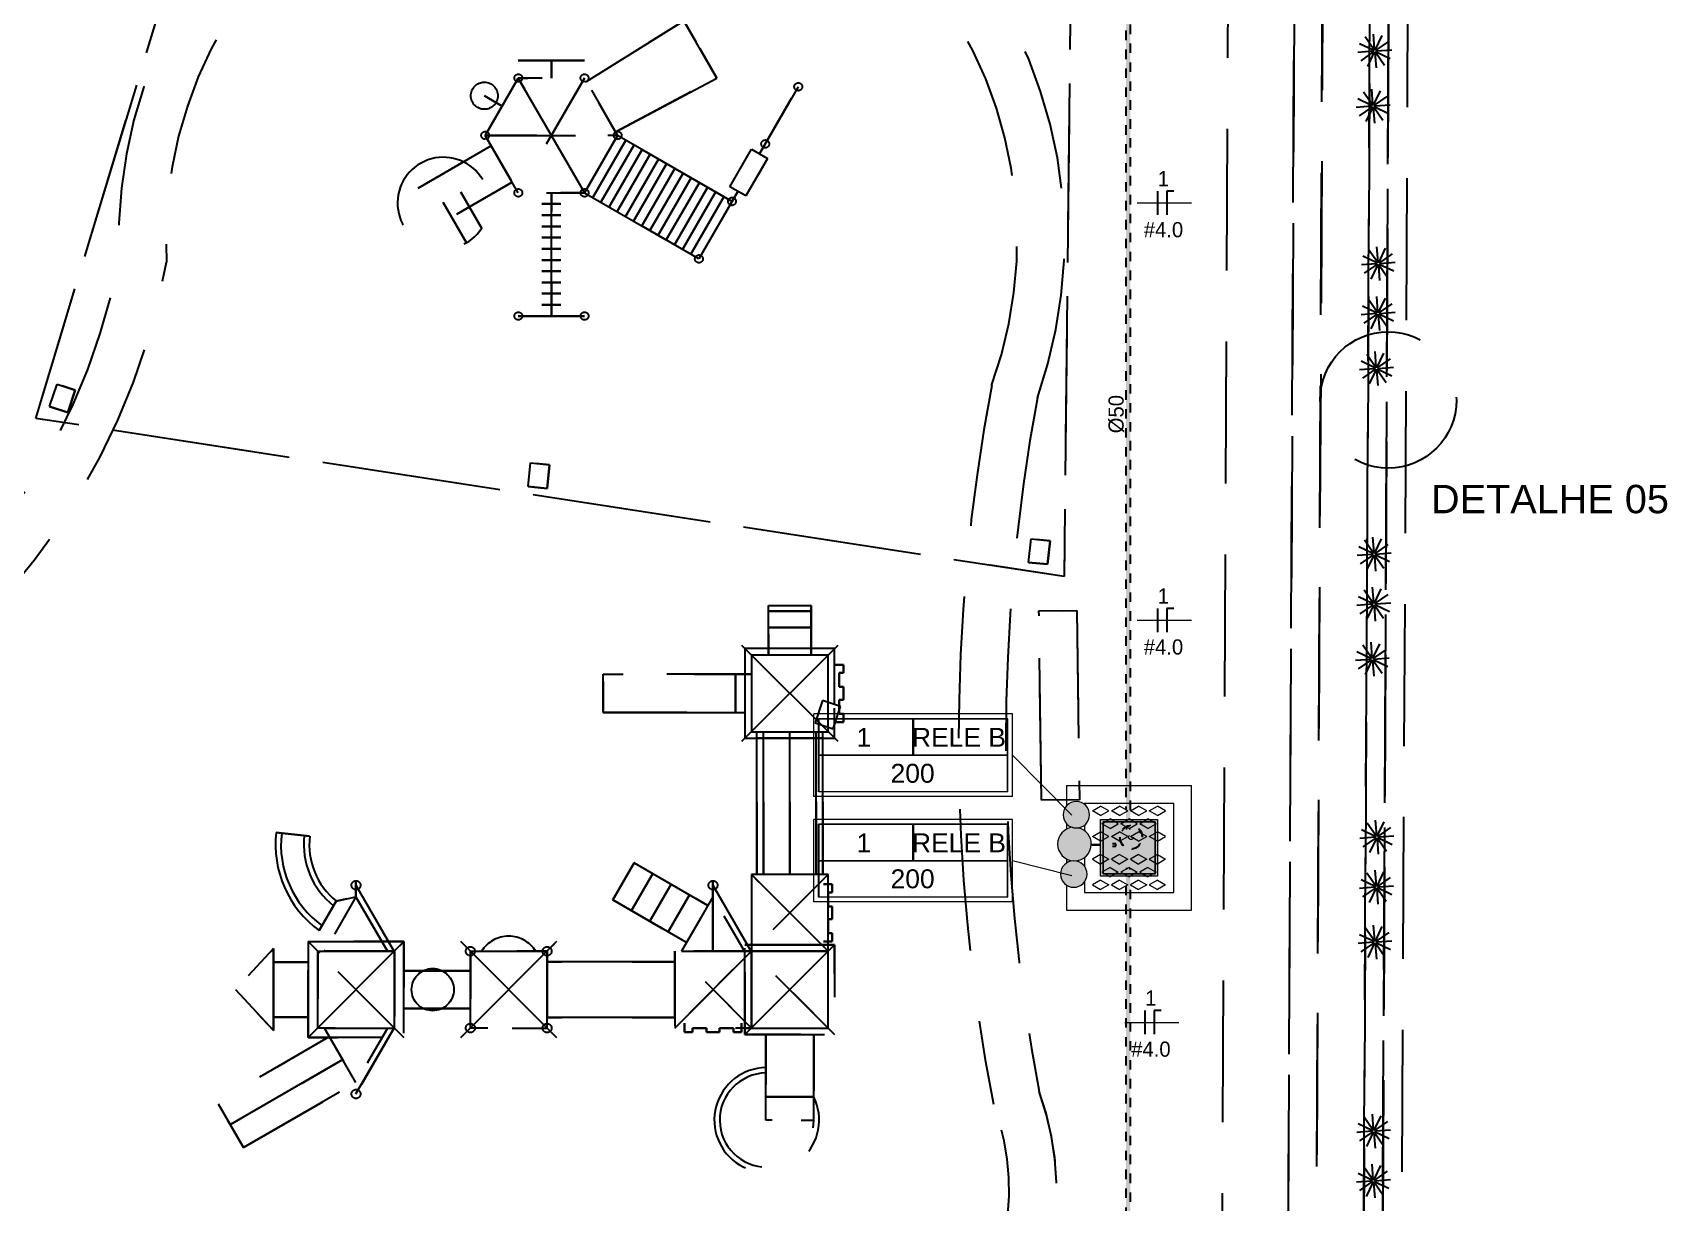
# Model space of a CAD drawing. Header units: metres. Extents: x 4 to 118, y -16 to 34.
# Drawn here: x 46.36 to 63.64, y 9.32 to 21.68 of the extents above; entities that cross this region are included whole.
import ezdxf

# ---------------------------------------------------------------- set-up
doc = ezdxf.new("R2010")
doc.units = ezdxf.units.M
for name, pattern in [('Hidden', [0.007144, 0.004763, -0.002381]), ('Hidden 1_5', [0.0022, 0.0015, -0.0007]), ('IMPORT-_Tracejado pequeno', [2.25, 1.5, -0.75]), ('IMPORT-DASHED2 _4_', [0.375, 0.25, -0.125])]:
    doc.linetypes.add(name, pattern=pattern)
for name, color, linetype, lineweight in [('A-ANNO-NOTE', 7, 'Continuous', 9), ('A-DETL', 7, 'Continuous', 9), ('A-DETL-GENF', 7, 'Continuous', 9), ('Dispositivos elétricos', 7, 'Continuous', 50), ('E-LITE-EQPM-IDEN', 7, 'Continuous', 9), ('E-POWR-CNDT', 7, 'Continuous', 25), ('E-POWR-CNDT-IDEN', 7, 'Continuous', 9), ('KIRYA - MOBILIÁRIO', 7, 'Continuous', 9), ('KIRYA - PAREDE', 7, 'Continuous', 35), ('KIRYA - PAREDE VISTA', 7, 'Continuous', 18), ('KIRYA - PISO', 7, 'Continuous', 9), ('KIRYA - PROJEÇÃO', 7, 'IMPORT-DASHED2 _4_', 9), ('KIRYA - TEXTO', 7, 'Continuous', 9), ('VEGETAÇÃO', 7, 'Continuous', 9)]:
    doc.layers.add(name, color=color, linetype=linetype, lineweight=lineweight)
doc.layers.add('A-DETL-THIN', color=7, linetype='Continuous', lineweight=20, true_color=0xc0c0c0)
doc.layers.add('Base Revit Coremas_dwg', color=7, linetype='Continuous', lineweight=9, true_color=0x767676)
doc.styles.add('Arial_1', font='arial.ttf', dxfattribs={"height": 0.2})
doc.styles.add('Century Gothic_3', font='GOTHIC.TTF', dxfattribs={"height": 0.16})
doc.styles.add('Swis721 Lt BT', font='swissl.ttf', dxfattribs={"height": 0.3})

# ---------------------------------------------------------------- blocks, each defined once
blk = doc.blocks.new('Caixa de Passagem no Passeio - Caixa de Passagem no Passeio 2-8198666-PLANTA BAIXA - TÉRREO')
at = {"layer": 'Dispositivos elétricos', "lineweight": 9, "true_color": 0x82482d}
h = blk.add_hatch(color=27, dxfattribs=at)
h.paths.add_polyline_path([(-0.3, -0.3), (0.3, -0.3), (0.3, 0.3), (-0.3, 0.3), (-0.3, -0.263)])
h.paths.add_polyline_path([(-0.275, -0.275), (-0.275, 0.275), (0.275, 0.275), (0.275, -0.275), (-0.106, -0.275)])
at = {"layer": 'Dispositivos elétricos', "lineweight": 9, "true_color": 0x5a6266}
blk.add_hatch(color=251, dxfattribs=at).paths.add_polyline_path([(-0.275, -0.275), (0.275, -0.275), (0.275, 0.275), (-0.275, 0.275), (-0.275, -0.168)])
at = {"layer": 'Dispositivos elétricos', "lineweight": 9}
for p, q in [((-0.3, -0.3), (-0.3, 0.3)), ((-0.3, 0.3), (0.3, 0.3)), ((-0.275, -0.275), (-0.275, 0.275)), ((-0.275, 0.275), (0.275, 0.275)), ((-0.275, 0.275), (-0.275, -0.275)), ((0.275, 0.275), (-0.275, 0.275)), ((0.275, 0.275), (0.275, -0.275)), ((0.275, -0.275), (0.275, 0.275)), ((0.3, 0.3), (0.3, -0.3)), ((0.3, -0.3), (-0.3, -0.3)), ((0.275, -0.275), (-0.275, -0.275)), ((-0.275, -0.275), (0.275, -0.275))]:
    blk.add_line(p, q, dxfattribs=at)
blk = doc.blocks.new('Haste de aterramento - Haste de aterramento-V18-PLANTA BAIXA - TÉRREO')
at = {"layer": 'A-DETL', "linetype": 'Hidden 1_5'}
blk.add_circle((0, 0), 0.025, dxfattribs=at)
for radius, start, end in [(0.125, 0, 180), (0.12, 360, 180), (0.117, 360, 180), (0.125, 180, 0), (0.12, 180, 360), (0.117, 180, 360)]:
    blk.add_arc((0.001, -0.001), radius, start, end, dxfattribs=at)
blk = doc.blocks.new('Base Revit Coremas_dwg_A$C6DD851CF-8215572-PLANTA BAIXA - TÉRREO')
at = {"layer": 'VEGETAÇÃO', "color": 254, "linetype": 'IMPORT-_Tracejado pequeno', "lineweight": 25, "true_color": 0xe3e3e3}
for p, q in [((0.18, 0.198), (0.18, 0.36)), ((0.162, 0.18), (0, 0.18)), ((0.164, 0.189), (0.024, 0.27)), ((0.171, 0.196), (0.09, 0.336)), ((0.189, 0.196), (0.27, 0.336)), ((0.196, 0.189), (0.336, 0.27)), ((0.198, 0.18), (0.36, 0.18)), ((0.164, 0.171), (0.024, 0.09)), ((0.171, 0.164), (0.09, 0.024)), ((0.18, 0.162), (0.18, 0)), ((0.189, 0.164), (0.27, 0.024)), ((0.196, 0.171), (0.336, 0.09))]:
    blk.add_line(p, q, dxfattribs=at)
blk.add_circle((0.18, 0.18), 0.018, dxfattribs=at)
blk = doc.blocks.new('Base Revit Coremas_dwg_A$C7A191758-8215573-PLANTA BAIXA - TÉRREO')
at = {"layer": 'VEGETAÇÃO', "color": 254, "linetype": 'IMPORT-_Tracejado pequeno', "lineweight": 25, "true_color": 0xe3e3e3}
for p, q in [((0.18, 0.198), (0.18, 0.36)), ((0.162, 0.18), (0, 0.18)), ((0.164, 0.189), (0.024, 0.27)), ((0.171, 0.196), (0.09, 0.336)), ((0.189, 0.196), (0.27, 0.336)), ((0.196, 0.189), (0.336, 0.27)), ((0.198, 0.18), (0.36, 0.18)), ((0.164, 0.171), (0.024, 0.09)), ((0.171, 0.164), (0.09, 0.024)), ((0.18, 0.162), (0.18, 0)), ((0.189, 0.164), (0.27, 0.024)), ((0.196, 0.171), (0.336, 0.09))]:
    blk.add_line(p, q, dxfattribs=at)
blk.add_circle((0.18, 0.18), 0.018, dxfattribs=at)
blk = doc.blocks.new('Base Revit Coremas_dwg_A$C277F18F9-8215571-PLANTA BAIXA - TÉRREO')
at = {"layer": 'VEGETAÇÃO', "color": 254, "linetype": 'IMPORT-_Tracejado pequeno', "lineweight": 25, "true_color": 0xe3e3e3}
for p, q in [((0.18, 0.198), (0.18, 0.36)), ((0.162, 0.18), (0, 0.18)), ((0.164, 0.189), (0.024, 0.27)), ((0.171, 0.196), (0.09, 0.336)), ((0.189, 0.196), (0.27, 0.336)), ((0.196, 0.189), (0.336, 0.27)), ((0.198, 0.18), (0.36, 0.18)), ((0.164, 0.171), (0.024, 0.09)), ((0.171, 0.164), (0.09, 0.024)), ((0.18, 0.162), (0.18, 0)), ((0.189, 0.164), (0.27, 0.024)), ((0.196, 0.171), (0.336, 0.09))]:
    blk.add_line(p, q, dxfattribs=at)
blk.add_circle((0.18, 0.18), 0.018, dxfattribs=at)
blk = doc.blocks.new('Base Revit Coremas_dwg-8208185-PLANTA BAIXA - TÉRREO')
at = {"layer": 'KIRYA - MOBILIÁRIO', "color": 254, "linetype": 'IMPORT-_Tracejado pequeno', "lineweight": 25, "true_color": 0xe3e3e3, "flags": 128}
for points in [[(35.609, 20.629), (36.679, 21.198), (36.329, 21.804), (36.679, 21.198), (36.329, 21.804), (35.3, 21.162), (36.329, 21.804), (36.679, 21.198)], [(35.279, 21.383), (34.579, 21.383)], [(34.929, 21.198), (34.929, 21.383)], [(34.579, 19.985), (34.229, 20.592), (34.579, 21.198), (35.279, 21.198), (35.629, 20.592), (35.279, 19.985), (34.579, 19.985), (35.279, 19.985), (35.629, 20.592), (35.279, 21.198), (34.579, 21.198), (34.229, 20.592), (34.579, 19.985), (35.279, 21.198)], [(36.899, 20), (36.488, 19.287), (35.279, 19.985), (34.579, 21.198), (35.279, 19.985), (36.488, 19.287)], [(37.538, 21.106), (37.128, 20.396)], [(34.408, 20.902), (34.22, 21.011)], [(36.838, 19.894), (35.629, 20.592), (34.229, 20.592), (35.629, 20.592)], [(34.293, 20.481), (33.521, 20.035)], [(35.715, 20.542), (35.365, 19.936)], [(35.802, 20.492), (35.452, 19.886)], [(35.888, 20.442), (35.538, 19.836)], [(35.974, 20.392), (35.624, 19.786)], [(37.212, 20.348), (36.983, 19.952), (36.816, 20.048), (37.044, 20.445), (37.212, 20.348), (36.983, 19.952), (36.816, 20.048), (37.044, 20.445)], [(36.061, 20.342), (35.711, 19.736)], [(36.147, 20.293), (35.797, 19.686)], [(36.233, 20.243), (35.883, 19.636)], [(34.515, 20.097), (33.928, 19.758)], [(36.32, 20.193), (35.97, 19.587)], [(36.406, 20.143), (36.056, 19.537)], [(36.493, 20.093), (36.143, 19.487)], [(34.03, 19.456), (33.783, 19.883)], [(34.195, 19.609), (33.973, 19.993)], [(34.929, 18.683), (34.929, 19.985)], [(36.579, 20.043), (36.229, 19.437)], [(36.665, 19.993), (36.315, 19.387)], [(36.752, 19.944), (36.402, 19.337)], [(35.03, 19.867), (34.828, 19.867)], [(35.03, 19.749), (34.828, 19.749)], [(35.03, 19.63), (34.828, 19.63)], [(35.03, 19.512), (34.828, 19.512)], [(35.03, 19.394), (34.828, 19.394)], [(35.03, 19.275), (34.828, 19.275)], [(35.03, 19.157), (34.828, 19.157)], [(35.03, 19.038), (34.828, 19.038)], [(35.03, 18.92), (34.828, 18.92)], [(35.279, 18.683), (34.579, 18.683)], [(35.03, 18.802), (34.828, 18.802)], [(37.224, 15.625), (37.673, 15.625), (37.673, 15.101), (37.673, 15.625), (37.224, 15.625), (37.224, 15.101)], [(37.224, 15.563), (37.673, 15.563)], [(37.224, 15.39), (37.673, 15.39)], [(36.942, 14.189), (37.956, 15.203)], [(36.942, 15.203), (37.956, 14.189)], [(36.975, 15.169), (36.975, 14.222), (37.922, 14.222), (37.922, 15.169), (36.975, 15.169), (36.975, 14.222), (37.922, 14.222), (37.922, 15.169)], [(37.043, 15.101), (37.043, 14.29), (37.854, 14.29), (37.854, 15.101), (37.043, 15.101), (37.043, 14.29), (37.854, 14.29), (37.854, 15.101)], [(35.476, 14.493), (37.043, 14.493), (35.476, 14.493), (35.476, 14.898), (37.043, 14.898), (35.476, 14.898)], [(36.874, 14.493), (36.874, 14.898)], [(37.922, 14.998), (38.016, 14.998), (38.016, 14.912), (37.972, 14.912), (37.972, 14.763), (38.016, 14.763), (37.972, 14.763), (37.972, 14.912), (38.016, 14.912), (38.016, 14.998)], [(38.016, 14.763), (38.016, 14.628), (37.972, 14.628), (37.972, 14.479), (38.016, 14.479), (38.016, 14.393), (37.922, 14.393), (38.016, 14.393), (38.016, 14.479), (37.972, 14.479), (37.972, 14.628), (38.016, 14.628)], [(37.099, 12.782), (37.099, 14.29)], [(37.799, 14.222), (37.099, 14.222)], [(37.172, 12.782), (37.172, 14.29)], [(37.449, 12.782), (37.449, 14.29)], [(37.726, 12.782), (37.726, 14.29)], [(37.799, 12.782), (37.799, 14.29)], [(32.02, 13.227), (32.373, 13.186)], [(35.579, 12.512), (35.805, 12.904), (36.584, 12.454), (35.805, 12.904)], [(35.774, 12.4), (36, 12.792)], [(32.863, 12.701), (32.863, 12.546), (33.196, 11.971), (32.531, 11.971), (32.863, 12.546), (32.655, 12.501), (32.475, 12.19), (32.655, 12.501), (32.863, 12.546), (32.531, 11.971), (32.475, 12.19), (32.531, 11.971), (33.196, 11.971), (32.863, 12.546)], [(32.863, 12.668), (33.267, 11.969)], [(35.968, 12.287), (36.195, 12.679)], [(36.232, 11.159), (37.043, 11.971), (37.854, 11.971), (37.854, 12.782), (37.043, 12.782), (37.043, 11.971), (37.854, 11.971), (37.854, 12.782), (37.043, 12.782), (37.854, 11.971), (37.043, 12.782), (37.043, 11.971), (37.043, 11.159), (37.854, 11.159), (37.854, 11.971), (37.043, 11.971), (37.854, 12.782), (37.043, 11.971)], [(36.637, 12.701), (36.637, 11.971)], [(36.637, 12.668), (37.041, 11.969)], [(37.804, 12.678), (37.897, 12.678), (37.897, 12.592), (37.854, 12.592), (37.854, 12.444), (37.897, 12.444), (37.854, 12.444), (37.854, 12.592), (37.897, 12.592), (37.897, 12.678)], [(36.358, 12.062), (35.579, 12.512)], [(36.163, 12.175), (36.39, 12.567)], [(36.637, 12.546), (36.305, 11.971), (36.97, 11.971), (36.637, 12.546), (36.305, 11.971), (36.97, 11.971)], [(37.897, 12.444), (37.897, 12.308), (37.854, 12.308), (37.854, 12.16), (37.897, 12.16), (37.897, 12.074), (37.804, 12.074), (37.897, 12.074), (37.897, 12.16), (37.854, 12.16), (37.854, 12.308), (37.897, 12.308)], [(31.59, 11.565), (31.991, 11.132), (31.991, 11.998), (31.59, 11.565), (31.991, 11.998), (31.991, 11.132)], [(32.356, 12.072), (33.37, 12.072), (33.37, 11.058), (32.356, 11.058), (32.356, 12.072), (33.37, 11.058), (32.356, 12.072), (32.356, 11.058), (33.37, 11.058), (33.37, 12.072)], [(32.356, 11.058), (33.37, 12.072)], [(32.458, 11.971), (33.269, 11.971), (33.269, 11.159), (32.458, 11.159), (32.458, 11.971), (32.458, 11.159), (33.269, 11.159), (33.269, 11.971)], [(33.97, 12.072), (34.984, 11.058)], [(33.97, 11.058), (34.984, 12.072)], [(34.072, 11.971), (34.883, 11.971), (34.883, 11.159), (34.072, 11.159), (34.072, 11.971), (34.072, 11.159), (34.883, 11.159), (34.883, 11.971)], [(37.043, 11.971), (37.043, 11.159), (36.232, 11.971), (37.043, 11.971), (37.043, 11.159), (36.232, 11.159), (36.232, 11.971), (36.232, 11.159), (37.043, 11.159), (37.043, 11.971), (36.232, 11.971), (37.043, 11.159), (37.854, 11.159), (37.854, 11.971)], [(36.975, 12.038), (37.922, 12.038), (37.922, 11.092), (36.975, 11.092), (36.975, 12.038), (37.922, 11.092), (36.975, 12.038), (36.975, 11.092), (37.922, 11.092), (37.922, 12.038)], [(36.975, 11.092), (37.922, 12.038)], [(31.991, 11.854), (32.356, 11.854)], [(34.072, 11.764), (33.37, 11.764)], [(36.232, 11.858), (34.883, 11.858)], [(31.991, 11.275), (32.356, 11.275)], [(34.072, 11.365), (33.37, 11.365)], [(36.232, 11.272), (34.883, 11.272)], [(32.863, 10.584), (32.531, 11.159), (33.196, 11.159), (32.863, 10.584), (32.531, 11.159), (33.196, 11.159), (32.863, 10.584), (32.863, 10.429), (32.863, 10.584), (31.675, 9.897), (31.395, 10.381), (32.584, 11.068), (31.395, 10.381), (31.675, 9.897)], [(32.863, 10.462), (33.267, 11.161)], [(36.335, 11.21), (36.335, 11.116), (36.421, 11.116), (36.421, 11.159), (36.57, 11.159), (36.421, 11.159), (36.421, 11.116), (36.335, 11.116)], [(36.57, 11.159), (36.57, 11.116), (36.705, 11.116), (36.705, 11.159), (36.854, 11.159), (36.854, 11.116), (36.94, 11.116), (36.94, 11.21), (36.94, 11.116), (36.854, 11.116), (36.854, 11.159), (36.705, 11.159), (36.705, 11.116), (36.57, 11.116)], [(37.702, 10.187), (37.702, 11.092), (37.702, 10.187), (37.195, 10.187), (37.195, 11.092), (37.195, 10.187)], [(32.724, 10.826), (31.535, 10.139)], [(37.702, 10.433), (37.195, 10.433)]]:
    blk.add_lwpolyline(points, close=True, dxfattribs=at)
at = {"layer": 'KIRYA - MOBILIÁRIO', "color": 254, "linetype": 'IMPORT-_Tracejado pequeno', "lineweight": 25, "true_color": 0xe3e3e3}
for centre, radius in [((34.22, 21.011), 0.143), ((34.22, 21.011), 0.143), ((34.579, 21.198), 0.0418), ((34.579, 21.198), 0.0418), ((35.279, 21.198), 0.0418), ((35.279, 21.198), 0.0418), ((37.538, 21.106), 0.0418), ((37.538, 21.106), 0.0418), ((34.229, 20.592), 0.0418), ((34.229, 20.592), 0.0418), ((35.629, 20.592), 0.0418), ((35.629, 20.592), 0.0418), ((37.189, 20.502), 0.0418), ((37.189, 20.502), 0.0418), ((34.579, 19.985), 0.0418), ((34.579, 19.985), 0.0418), ((35.279, 19.985), 0.0418), ((35.279, 19.985), 0.0418), ((36.838, 19.894), 0.0418), ((36.838, 19.894), 0.0418), ((36.488, 19.287), 0.0418), ((36.488, 19.287), 0.0418), ((34.579, 18.683), 0.0418), ((34.579, 18.683), 0.0418), ((35.279, 18.683), 0.0418), ((35.279, 18.683), 0.0418), ((32.863, 12.668), 0.0477), ((32.863, 12.668), 0.0477), ((36.637, 12.668), 0.0477), ((36.637, 12.668), 0.0477), ((34.072, 11.971), 0.0477), ((34.072, 11.971), 0.0477), ((34.883, 11.971), 0.0477), ((34.883, 11.971), 0.0477), ((33.674, 11.565), 0.223), ((33.674, 11.565), 0.223), ((34.072, 11.159), 0.0477), ((34.072, 11.159), 0.0477), ((34.883, 11.159), 0.0477), ((34.883, 11.159), 0.0477), ((32.863, 10.462), 0.0477), ((32.863, 10.462), 0.0477)]:
    blk.add_circle(centre, radius, dxfattribs=at)
for centre, radius, start, end in [((33.787, 19.876), 0.485, 30.9789, 326.896), ((33.787, 19.876), 0.485, 30.9789, 326.896), ((33.131, 13.096), 1.119, 173.2763, 234.1321), ((33.131, 13.096), 1.119, 173.2763, 234.1321), ((33.131, 13.096), 1.061, 173.2763, 233.8147), ((33.131, 13.096), 1.061, 173.2763, 233.8147), ((33.131, 13.096), 0.82, 173.2763, 231.9784), ((33.131, 13.096), 0.82, 173.2763, 231.9784), ((33.131, 13.096), 0.762, 173.2763, 231.372), ((33.131, 13.096), 0.762, 173.2763, 231.372), ((34.477, 11.794), 0.336, 31.637, 148.363), ((34.477, 11.794), 0.336, 31.637, 148.363), ((37.205, 10.187), 0.554, 90.9789, 26.2614), ((37.205, 10.187), 0.554, 90.9789, 26.2614), ((37.205, 10.187), 0.497, 90.9789, 360), ((37.205, 10.187), 0.497, 90.9789, 360)]:
    blk.add_arc(centre, radius, start, end, dxfattribs=at)
at = {"layer": 'KIRYA - PAREDE', "color": 254, "linetype": 'IMPORT-_Tracejado pequeno', "lineweight": 25, "true_color": 0xe3e3e3, "flags": 128}
blk.add_lwpolyline([(44.026, 31.389), (43.888, 3.135), (0.243, 0.017), (0.229, 0.217), (43.689, 3.321), (43.823, 30.857)], dxfattribs=at)
blk.add_lwpolyline([(44.026, 31.389), (43.888, 3.135), (0.243, 0.017), (0.229, 0.217), (43.689, 3.321), (43.823, 30.857)], dxfattribs=at)
for points in [[(29.624, 17.728), (29.703, 17.964), (29.894, 17.901), (29.816, 17.664), (29.624, 17.728), (29.816, 17.664), (29.894, 17.901), (29.703, 17.964)], [(34.683, 16.881), (34.708, 17.13), (34.909, 17.109), (34.883, 16.861), (34.683, 16.881), (34.883, 16.861), (34.909, 17.109), (34.708, 17.13)], [(39.973, 16.08), (39.999, 16.328), (40.2, 16.308), (40.174, 16.06), (39.973, 16.08), (40.174, 16.06), (40.2, 16.308), (39.999, 16.328)], [(37.716, 14.383), (37.907, 14.32), (37.986, 14.557), (37.794, 14.62), (37.716, 14.383), (37.907, 14.32), (37.986, 14.557), (37.794, 14.62)]]:
    blk.add_lwpolyline(points, close=True, dxfattribs=at)
at = {"layer": 'KIRYA - PAREDE VISTA', "color": 254, "linetype": 'IMPORT-_Tracejado pequeno', "lineweight": 25, "true_color": 0xe3e3e3, "flags": 128}
blk.add_lwpolyline([(40.11, 13.566), (40.083, 15.566), (40.483, 15.571), (40.51, 13.571), (40.11, 13.566), (40.083, 15.566), (40.483, 15.571), (40.51, 13.571)], close=True, dxfattribs=at)
at = {"layer": 'KIRYA - PISO', "color": 254, "linetype": 'IMPORT-_Tracejado pequeno', "lineweight": 25, "true_color": 0xe3e3e3, "flags": 128}
for points in [[(44.026, 31.389), (43.888, 3.135), (0, 0), (1.518, 12.105), (43.467, 32.337)], [(44.026, 31.389), (43.888, 3.135), (0, 0)], [(0.754, 4.407), (0.229, 0.217), (43.689, 3.321), (43.823, 30.857)], [(43.823, 30.857), (43.689, 3.321), (0.229, 0.217), (0.754, 4.407)], [(20.15, 19.426), (42.119, 30.022), (41.997, 4.905), (41.567, 4.874)], [(20.15, 19.426), (42.119, 30.022), (41.997, 4.905), (41.567, 4.874)]]:
    blk.add_lwpolyline(points, dxfattribs=at)
for points in [[(1.064, 4.469), (0.623, 0.947), (42.992, 3.973), (43.127, 31.618), (17.556, 19.285), (43.127, 31.618), (42.992, 3.973), (0.623, 0.947)], [(1.375, 4.531), (0.966, 1.272), (42.694, 4.253), (42.825, 31.139), (17.596, 18.971), (42.825, 31.139), (42.694, 4.253), (0.966, 1.272)], [(43.62, 30.141), (43.49, 3.508), (0.458, 0.434), (0.229, 0.217), (0.458, 0.434), (43.49, 3.508)]]:
    blk.add_lwpolyline(points, close=True, dxfattribs=at)
at = {"layer": 'KIRYA - PISO', "color": 254, "linetype": 'IMPORT-_Tracejado pequeno', "lineweight": 25, "true_color": 0xe3e3e3}
for centre, radius, start, end in [((35.353, 19.488), 5, 340.5047, 182.2996), ((35.353, 19.488), 5, 340.5047, 182.2996), ((35.353, 19.488), 5, 340.5047, 182.2996), ((35.353, 19.488), 5, 340.5047, 182.2996), ((35.353, 19.488), 4.5, 340.0226, 182.9888), ((35.353, 19.488), 4.5, 340.0226, 182.9888), ((23.738, 20.529), 6.735, 294.7391, 349.3771), ((23.738, 20.529), 6.735, 294.7391, 349.3771), ((23.738, 20.529), 7.235, 294.7529, 349.8454), ((23.738, 20.529), 7.235, 294.7529, 349.8454), ((59.523, 14.198), 20.29, 169.3415, 190.9242), ((59.523, 14.198), 20.29, 169.3415, 190.9242), ((59.523, 14.198), 19.79, 169.4557, 190.8014), ((59.523, 14.198), 19.79, 169.4557, 190.8014), ((59.523, 14.198), 19.79, 169.4557, 190.8014), ((59.523, 14.198), 19.79, 169.4557, 190.8014), ((28.254, 10.79), 4, 114.642, 299.3591), ((28.254, 10.79), 4, 114.642, 299.3591), ((28.254, 10.79), 4, 115.1199, 299.0853), ((28.254, 10.79), 4, 115.1199, 299.0853), ((28.254, 10.79), 3.5, 115.1457, 299.0687), ((28.254, 10.79), 3.5, 115.1457, 299.0687), ((37.269, 9.451), 3, 232.3643, 20.2512), ((37.269, 9.451), 3, 232.3643, 20.2512), ((37.269, 9.451), 3, 236.7342, 20.2512), ((37.269, 9.451), 3, 236.7342, 20.2512), ((37.269, 9.451), 2.5, 237.06, 21.1495), ((37.269, 9.451), 2.5, 237.06, 21.1495)]:
    blk.add_arc(centre, radius, start, end, dxfattribs=at)
at = {"layer": 'KIRYA - PROJEÇÃO', "color": 254, "linetype": 'IMPORT-_Tracejado pequeno', "lineweight": 25, "true_color": 0xe3e3e3, "flags": 128}
blk.add_lwpolyline([(31.53, 24.368), (40.425, 23), (40.349, 15.929), (29.477, 17.602), (31.53, 24.368), (40.425, 23), (40.349, 15.929), (29.477, 17.602)], close=True, dxfattribs=at)
at = {"layer": 'KIRYA - PROJEÇÃO', "color": 254, "linetype": 'IMPORT-_Tracejado pequeno', "lineweight": 25, "true_color": 0xe3e3e3}
blk.add_circle((43.775, 17.796), 0.721, dxfattribs=at)
blk.add_circle((43.775, 17.796), 0.721, dxfattribs=at)
at = {"rotation": 4.525618784365806}
for name, p in [('Base Revit Coremas_dwg_A$C6DD851CF-8215572-PLANTA BAIXA - TÉRREO', (43.467, 21.29)), ('Base Revit Coremas_dwg_A$C6DD851CF-8215572-PLANTA BAIXA - TÉRREO', (43.467, 21.29)), ('Base Revit Coremas_dwg_A$C277F18F9-8215571-PLANTA BAIXA - TÉRREO', (43.45, 20.708)), ('Base Revit Coremas_dwg_A$C277F18F9-8215571-PLANTA BAIXA - TÉRREO', (43.45, 20.708)), ('Base Revit Coremas_dwg_A$C7A191758-8215573-PLANTA BAIXA - TÉRREO', (43.505, 19.043)), ('Base Revit Coremas_dwg_A$C7A191758-8215573-PLANTA BAIXA - TÉRREO', (43.505, 19.043)), ('Base Revit Coremas_dwg_A$C6DD851CF-8215572-PLANTA BAIXA - TÉRREO', (43.502, 18.516)), ('Base Revit Coremas_dwg_A$C6DD851CF-8215572-PLANTA BAIXA - TÉRREO', (43.502, 18.516)), ('Base Revit Coremas_dwg_A$C277F18F9-8215571-PLANTA BAIXA - TÉRREO', (43.485, 17.934)), ('Base Revit Coremas_dwg_A$C277F18F9-8215571-PLANTA BAIXA - TÉRREO', (43.485, 17.934)), ('Base Revit Coremas_dwg_A$C7A191758-8215573-PLANTA BAIXA - TÉRREO', (43.462, 15.972)), ('Base Revit Coremas_dwg_A$C7A191758-8215573-PLANTA BAIXA - TÉRREO', (43.462, 15.972)), ('Base Revit Coremas_dwg_A$C6DD851CF-8215572-PLANTA BAIXA - TÉRREO', (43.459, 15.445)), ('Base Revit Coremas_dwg_A$C6DD851CF-8215572-PLANTA BAIXA - TÉRREO', (43.459, 15.445)), ('Base Revit Coremas_dwg_A$C277F18F9-8215571-PLANTA BAIXA - TÉRREO', (43.442, 14.863)), ('Base Revit Coremas_dwg_A$C277F18F9-8215571-PLANTA BAIXA - TÉRREO', (43.442, 14.863)), ('Base Revit Coremas_dwg_A$C7A191758-8215573-PLANTA BAIXA - TÉRREO', (43.49, 12.983)), ('Base Revit Coremas_dwg_A$C7A191758-8215573-PLANTA BAIXA - TÉRREO', (43.49, 12.983)), ('Base Revit Coremas_dwg_A$C6DD851CF-8215572-PLANTA BAIXA - TÉRREO', (43.487, 12.455)), ('Base Revit Coremas_dwg_A$C6DD851CF-8215572-PLANTA BAIXA - TÉRREO', (43.487, 12.455)), ('Base Revit Coremas_dwg_A$C277F18F9-8215571-PLANTA BAIXA - TÉRREO', (43.47, 11.874)), ('Base Revit Coremas_dwg_A$C277F18F9-8215571-PLANTA BAIXA - TÉRREO', (43.47, 11.874)), ('Base Revit Coremas_dwg_A$C7A191758-8215573-PLANTA BAIXA - TÉRREO', (43.456, 9.876)), ('Base Revit Coremas_dwg_A$C7A191758-8215573-PLANTA BAIXA - TÉRREO', (43.456, 9.876)), ('Base Revit Coremas_dwg_A$C6DD851CF-8215572-PLANTA BAIXA - TÉRREO', (43.453, 9.349)), ('Base Revit Coremas_dwg_A$C6DD851CF-8215572-PLANTA BAIXA - TÉRREO', (43.453, 9.349))]:
    blk.add_blockref(name, p, dxfattribs=at)
at = {"layer": 'KIRYA - TEXTO', "linetype": 'IMPORT-_Tracejado pequeno', "lineweight": 25, "insert": (44.227, 16.899), "char_height": 0.3, "width": 2.8112, "attachment_point": 1, "line_spacing_factor": 1.005062, "style": 'Swis721 Lt BT'}
blk.add_mtext('DETALHE 05', dxfattribs=at)
blk.add_mtext('DETALHE 05', dxfattribs=at)
blk = doc.blocks.new('Tag de Luminárias de Teto 3 - Tag de Luminárias de Teto 3-3493737-PLANTA BAIXA - TÉRREO')
at = {"layer": 'E-LITE-EQPM-IDEN'}
for p, q in [((-0.0105, -0.00436), (-0.0105, 0.00436)), ((0.0105, 0.00436), (-0.0105, 0.00436)), ((0.01, 0.00386), (-0.01, 0.00386)), ((-0.01, -0.00386), (-0.01, 0.00386)), ((-0.00004, 0.00382), (-0.00996, 0.00382)), ((-0.00996, 0.00382), (-0.00996, 0.00004)), ((-0.00004, 0.00004), (-0.00004, 0.00382)), ((0, 0), (0, 0.00386)), ((0.00004, 0.00382), (0.00004, 0.00004)), ((0.00996, 0.00382), (0.00004, 0.00382)), ((0.00996, 0.00004), (0.00996, 0.00382)), ((0.01, -0.00386), (0.01, 0.00386)), ((0.0105, -0.00436), (0.0105, 0.00436)), ((-0.01, 0), (0.01, 0)), ((-0.00996, 0.00004), (-0.00004, 0.00004)), ((0.00004, 0.00004), (0.00996, 0.00004)), ((0.00996, -0.00004), (-0.00996, -0.00004)), ((-0.00996, -0.00004), (-0.00996, -0.00382)), ((0.00996, -0.00382), (0.00996, -0.00004)), ((0.0105, -0.00436), (-0.0105, -0.00436)), ((0.01, -0.00386), (-0.01, -0.00386)), ((-0.00996, -0.00382), (0.00996, -0.00382))]:
    blk.add_line(p, q, dxfattribs=at)
blk = doc.blocks.new('Fiação_PEX_Tags Lighting Fixture - 1_ FN-4481215-PLANTA BAIXA - TÉRREO')
at = {"layer": 'E-LITE-EQPM-IDEN', "color": 1, "lineweight": 25, "true_color": 0xff0000}
blk.add_line((-0.00099, -0.0014), (-0.00099, -0.0039), dxfattribs=at)
at = {"layer": 'E-LITE-EQPM-IDEN', "color": 5, "lineweight": 25, "true_color": 0x0000ff}
for p, q in [((0.00001, -0.0014), (0.00001, -0.0039)), ((0.00001, -0.0014), (0.00001, -0.00342)), ((0.00073, -0.0014), (0.00001, -0.0014))]:
    blk.add_line(p, q, dxfattribs=at)
at = {"layer": 'E-LITE-EQPM-IDEN'}
for p in [(-0.00312, -0.00265), (-0.00312, -0.00265), (-0.00312, -0.00265), (-0.00312, -0.00265), (-0.00312, -0.00265), (-0.00312, -0.00265), (-0.00312, -0.00265), (-0.00312, -0.00265), (-0.00312, -0.00265), (-0.00312, -0.00265), (-0.00312, -0.00265), (-0.00312, -0.00265), (-0.00312, -0.00265), (-0.00312, -0.00265), (-0.00312, -0.00265), (-0.00312, -0.00265), (-0.00312, -0.00265), (-0.00312, -0.00265), (-0.00312, -0.00265), (-0.00312, -0.00265), (-0.00312, -0.00265), (-0.00312, -0.00265), (-0.00268, -0.00265)]:
    blk.add_line(p, (0.0026, -0.00265), dxfattribs=at)

msp = doc.modelspace()

# ---------------------------------------------------------------- hatches: boundary and pattern name
at = {"layer": 'A-DETL-GENF', "true_color": 0xffff00}
for points in [[(57.391, 13.273), (57.427, 13.278), (57.461, 13.292), (57.49, 13.314), (57.512, 13.343), (57.526, 13.377), (57.531, 13.413), (57.526, 13.449), (57.512, 13.483), (57.49, 13.512), (57.461, 13.534), (57.427, 13.548), (57.391, 13.553), (57.355, 13.548), (57.321, 13.534), (57.292, 13.512), (57.269, 13.483), (57.256, 13.449), (57.251, 13.413), (57.256, 13.377), (57.269, 13.343), (57.292, 13.314), (57.324, 13.29), (57.355, 13.278), (57.37, 13.276)], [(57.364, 12.646), (57.4, 12.651), (57.434, 12.665), (57.463, 12.687), (57.485, 12.716), (57.499, 12.75), (57.504, 12.788), (57.499, 12.822), (57.485, 12.856), (57.46, 12.887), (57.434, 12.907), (57.4, 12.921), (57.364, 12.926), (57.324, 12.92), (57.294, 12.907), (57.265, 12.885), (57.243, 12.856), (57.229, 12.822), (57.224, 12.786), (57.229, 12.75), (57.244, 12.714), (57.265, 12.687), (57.294, 12.665), (57.328, 12.651)]]:
    msp.add_hatch(color=2, dxfattribs=at).paths.add_polyline_path(points)
at = {"layer": 'A-DETL-GENF'}
msp.add_hatch(color=256, dxfattribs=at).paths.add_polyline_path([(57.371, 12.925), (57.417, 12.931), (57.46, 12.949), (57.497, 12.978), (57.525, 13.014), (57.543, 13.057), (57.549, 13.107), (57.543, 13.15), (57.525, 13.193), (57.497, 13.23), (57.46, 13.258), (57.414, 13.276), (57.391, 13.273), (57.351, 13.279), (57.321, 13.274), (57.281, 13.258), (57.244, 13.23), (57.216, 13.193), (57.198, 13.15), (57.192, 13.103), (57.198, 13.057), (57.216, 13.014), (57.244, 12.977), (57.281, 12.949), (57.324, 12.931), (57.364, 12.926)])
at = {"layer": 'E-POWR-CNDT', "true_color": 0x353535}
for points in [[(57.915, 13.363), (57.939, 13.363), (57.939, 22.399), (57.915, 22.399), (57.915, 13.639)], [(57.963, 13.363), (57.962, 22.399), (57.939, 22.399), (57.939, 13.363), (57.962, 13.363)], [(57.915, 6.017), (57.939, 6.019), (57.939, 12.763), (57.915, 12.763), (57.915, 6.038)], [(57.939, 6.019), (57.963, 6.021), (57.962, 12.763), (57.939, 12.763), (57.939, 6.038)]]:
    msp.add_hatch(color=250, dxfattribs=at).paths.add_polyline_path(points)
at = {"layer": 'E-POWR-CNDT', "true_color": 0xff8000}
for points in [[(57.546, 13.082), (57.648, 13.083), (57.648, 13.094), (57.548, 13.093), (57.546, 13.082)], [(57.549, 13.094), (57.648, 13.094), (57.648, 13.107), (57.549, 13.106), (57.549, 13.1), (57.548, 13.094)]]:
    msp.add_hatch(color=30, dxfattribs=at).paths.add_polyline_path(points)

# ---------------------------------------------------------------- linework, layer by layer
at = {"layer": 'A-ANNO-NOTE'}
for p, q in [((57.288, 13.723), (58.608, 13.723)), ((57.288, 13.723), (57.288, 13.508)), ((58.608, 12.403), (58.608, 13.723)), ((57.477, 13.534), (58.42, 13.534)), ((57.477, 13.534), (57.477, 13.521)), ((57.562, 13.454), (57.648, 13.504)), ((57.735, 13.454), (57.648, 13.504)), ((57.762, 13.454), (57.848, 13.504)), ((57.935, 13.454), (57.848, 13.504)), ((57.962, 13.454), (58.048, 13.504)), ((58.135, 13.454), (58.048, 13.504)), ((58.162, 13.454), (58.248, 13.504)), ((58.335, 13.454), (58.248, 13.504)), ((58.42, 12.592), (58.42, 13.534)), ((57.288, 13.318), (57.288, 13.261)), ((57.648, 13.404), (57.562, 13.454)), ((57.648, 13.404), (57.735, 13.454)), ((57.66, 13.318), (57.747, 13.368)), ((57.747, 13.268), (57.66, 13.318)), ((57.833, 13.318), (57.747, 13.368)), ((57.747, 13.268), (57.833, 13.318)), ((57.848, 13.404), (57.762, 13.454)), ((57.848, 13.404), (57.935, 13.454)), ((57.862, 13.318), (57.948, 13.368)), ((57.948, 13.268), (57.862, 13.318)), ((58.035, 13.318), (57.948, 13.368)), ((57.948, 13.268), (58.035, 13.318)), ((58.048, 13.404), (57.962, 13.454)), ((58.048, 13.404), (58.135, 13.454)), ((58.062, 13.318), (58.148, 13.368)), ((58.148, 13.268), (58.062, 13.318)), ((58.235, 13.318), (58.148, 13.368)), ((58.148, 13.268), (58.235, 13.318)), ((58.248, 13.404), (58.162, 13.454)), ((58.248, 13.404), (58.335, 13.454)), ((57.477, 13.304), (57.477, 13.244)), ((57.562, 13.184), (57.648, 13.234)), ((57.648, 13.134), (57.562, 13.184)), ((57.735, 13.184), (57.648, 13.234)), ((57.648, 13.134), (57.735, 13.184)), ((57.762, 13.184), (57.848, 13.234)), ((57.848, 13.134), (57.762, 13.184)), ((57.935, 13.184), (57.848, 13.234)), ((57.848, 13.134), (57.935, 13.184)), ((57.962, 13.184), (58.048, 13.234)), ((58.048, 13.134), (57.962, 13.184)), ((58.135, 13.184), (58.048, 13.234)), ((58.048, 13.134), (58.135, 13.184)), ((58.162, 13.184), (58.248, 13.234)), ((58.248, 13.134), (58.162, 13.184)), ((58.335, 13.184), (58.248, 13.234)), ((58.248, 13.134), (58.335, 13.184)), ((57.477, 12.962), (57.477, 12.866)), ((57.648, 12.992), (57.562, 12.942)), ((57.648, 12.992), (57.735, 12.942)), ((57.848, 12.992), (57.762, 12.942)), ((57.848, 12.992), (57.935, 12.942)), ((58.048, 12.992), (57.962, 12.942)), ((58.048, 12.992), (58.135, 12.942)), ((58.248, 12.992), (58.162, 12.942)), ((58.248, 12.992), (58.335, 12.942)), ((57.288, 12.946), (57.288, 12.903)), ((57.562, 12.942), (57.648, 12.892)), ((57.735, 12.942), (57.648, 12.892)), ((57.747, 12.857), (57.66, 12.807)), ((57.66, 12.807), (57.747, 12.757)), ((57.747, 12.857), (57.833, 12.807)), ((57.833, 12.807), (57.747, 12.757)), ((57.762, 12.942), (57.848, 12.892)), ((57.935, 12.942), (57.848, 12.892)), ((57.948, 12.857), (57.862, 12.807)), ((57.862, 12.807), (57.948, 12.757)), ((57.948, 12.857), (58.035, 12.807)), ((58.035, 12.807), (57.948, 12.757)), ((57.962, 12.942), (58.048, 12.892)), ((58.135, 12.942), (58.048, 12.892)), ((58.148, 12.857), (58.062, 12.807)), ((58.062, 12.807), (58.148, 12.757)), ((58.148, 12.857), (58.235, 12.807)), ((58.235, 12.807), (58.148, 12.757)), ((58.162, 12.942), (58.248, 12.892)), ((58.335, 12.942), (58.248, 12.892)), ((57.288, 12.669), (57.288, 12.403)), ((57.477, 12.705), (57.477, 12.592)), ((57.648, 12.722), (57.562, 12.672)), ((57.562, 12.672), (57.648, 12.622)), ((57.648, 12.722), (57.735, 12.672)), ((57.735, 12.672), (57.648, 12.622)), ((57.848, 12.722), (57.762, 12.672)), ((57.762, 12.672), (57.848, 12.622)), ((57.848, 12.722), (57.935, 12.672)), ((57.935, 12.672), (57.848, 12.622)), ((58.048, 12.722), (57.962, 12.672)), ((57.962, 12.672), (58.048, 12.622)), ((58.048, 12.722), (58.135, 12.672)), ((58.135, 12.672), (58.048, 12.622)), ((58.248, 12.722), (58.162, 12.672)), ((58.162, 12.672), (58.248, 12.622)), ((58.248, 12.722), (58.335, 12.672)), ((58.335, 12.672), (58.248, 12.622)), ((57.477, 12.592), (58.42, 12.592)), ((57.288, 12.403), (58.608, 12.403))]:
    msp.add_line(p, q, dxfattribs=at)
at = {"layer": 'A-DETL', "color": 1, "linetype": 'Hidden', "lineweight": 25, "true_color": 0xff0000}
for p, q in [((57.915, 13.269), (57.927, 13.269)), ((57.951, 13.269), (57.963, 13.269)), ((57.927, 12.84), (57.915, 12.84)), ((57.963, 12.84), (57.951, 12.84))]:
    msp.add_line(p, q, dxfattribs=at)
at = {"layer": 'A-DETL', "linetype": 'Hidden 1_5', "lineweight": 25}
for p, q in [((57.809, 13.107), (57.773, 13.107)), ((57.773, 13.082), (57.809, 13.082)), ((57.809, 13.082), (57.809, 13.107))]:
    msp.add_line(p, q, dxfattribs=at)
at = {"layer": 'A-DETL-THIN', "lineweight": 18}
for centre, radius, start, end in [((57.391, 13.413), 0.14, 0, 180), ((57.391, 13.413), 0.14, 180, 360), ((57.371, 13.103), 0.178, 96.408, 180), ((57.371, 13.103), 0.178, 0, 75.8303), ((57.371, 13.103), 0.178, 180, 267.8134), ((57.371, 13.103), 0.178, 270.1234, 0), ((57.364, 12.786), 0.14, 0, 180), ((57.364, 12.786), 0.14, 180, 360)]:
    msp.add_arc(centre, radius, start, end, dxfattribs=at)
at = {"layer": 'E-LITE-EQPM-IDEN'}
for p, q in [((57.345, 13.409), (56.716, 14.042)), ((57.345, 12.769), (56.716, 12.927))]:
    msp.add_line(p, q, dxfattribs=at)
at = {"layer": 'E-POWR-CNDT', "color": 1, "linetype": 'Hidden', "true_color": 0xff0000}
for p, q in [((57.915, 22.299), (57.915, 13.463)), ((57.963, 13.463), (57.963, 22.299)), ((57.915, 12.663), (57.915, 6.118)), ((57.963, 6.121), (57.963, 12.663))]:
    msp.add_line(p, q, dxfattribs=at)
at = {"layer": 'E-POWR-CNDT'}
msp.add_line((57.546, 13.082), (57.548, 13.082), dxfattribs=at)

# ---------------------------------------------------------------- block references
at = {"layer": 'A-DETL', "linetype": 'Hidden 1_5'}
msp.add_blockref('Haste de aterramento - Haste de aterramento-V18-PLANTA BAIXA - TÉRREO', (57.969, 13.176), dxfattribs=at)
at = {"layer": 'Base Revit Coremas_dwg', "color": 254, "linetype": 'IMPORT-_Tracejado pequeno', "lineweight": 25, "true_color": 0xe3e3e3}
msp.add_blockref('Base Revit Coremas_dwg-8208185-PLANTA BAIXA - TÉRREO', (16.913, 0), dxfattribs=at)
at = {"layer": 'Dispositivos elétricos', "lineweight": 9}
msp.add_blockref('Caixa de Passagem no Passeio - Caixa de Passagem no Passeio 2-8198666-PLANTA BAIXA - TÉRREO', (57.948, 13.063), dxfattribs=at)
at = {"layer": 'E-LITE-EQPM-IDEN', "xscale": 99.99999999999993, "yscale": 99.99999999999993, "zscale": 99.99999999999993}
for name, p in [('Fiação_PEX_Tags Lighting Fixture - 1_ FN-4481215-PLANTA BAIXA - TÉRREO', (58.347, 20.144)), ('Fiação_PEX_Tags Lighting Fixture - 1_ FN-4481215-PLANTA BAIXA - TÉRREO', (58.347, 15.734)), ('Tag de Luminárias de Teto 3 - Tag de Luminárias de Teto 3-3493737-PLANTA BAIXA - TÉRREO', (55.666, 14.042)), ('Tag de Luminárias de Teto 3 - Tag de Luminárias de Teto 3-3493737-PLANTA BAIXA - TÉRREO', (55.666, 12.927)), ('Fiação_PEX_Tags Lighting Fixture - 1_ FN-4481215-PLANTA BAIXA - TÉRREO', (58.214, 11.484))]:
    msp.add_blockref(name, p, dxfattribs=at)

# ---------------------------------------------------------------- texts
at = {"layer": 'E-LITE-EQPM-IDEN', "attachment_point": 1}
for s, insert, char_height, width, style in [('1', (58.251, 20.215), 0.16, 0.15232, 'Century Gothic_3'), ('#4.0', (58.104, 19.676), 0.16, 0.57721, 'Century Gothic_3'), ('1', (58.251, 15.805), 0.16, 0.15232, 'Century Gothic_3'), ('#4.0', (58.104, 15.266), 0.16, 0.57721, 'Century Gothic_3'), ('1', (55.067, 14.331), 0.2, 0.1924, 'Arial_1'), ('RELE B', (55.653, 14.331), 0.2, 1.2346, 'Arial_1'), ('200', (55.427, 13.951), 0.2, 0.57721, 'Arial_1'), ('1', (55.067, 13.216), 0.2, 0.1924, 'Arial_1'), ('RELE B', (55.653, 13.216), 0.2, 1.2346, 'Arial_1'), ('200', (55.427, 12.836), 0.2, 0.57721, 'Arial_1'), ('1', (58.118, 11.556), 0.16, 0.15232, 'Century Gothic_3'), ('#4.0', (57.971, 11.016), 0.16, 0.57721, 'Century Gothic_3')]:
    msp.add_mtext(s, dxfattribs=dict(at, insert=insert, char_height=char_height, width=width, style=style))
at = {"layer": 'E-POWR-CNDT-IDEN', "insert": (57.731, 17.444), "char_height": 0.16, "width": 0.54515, "attachment_point": 1, "rotation": 90, "style": 'Century Gothic_3'}
msp.add_mtext('Ø50', dxfattribs=at)

doc.saveas('drawing.dxf')
